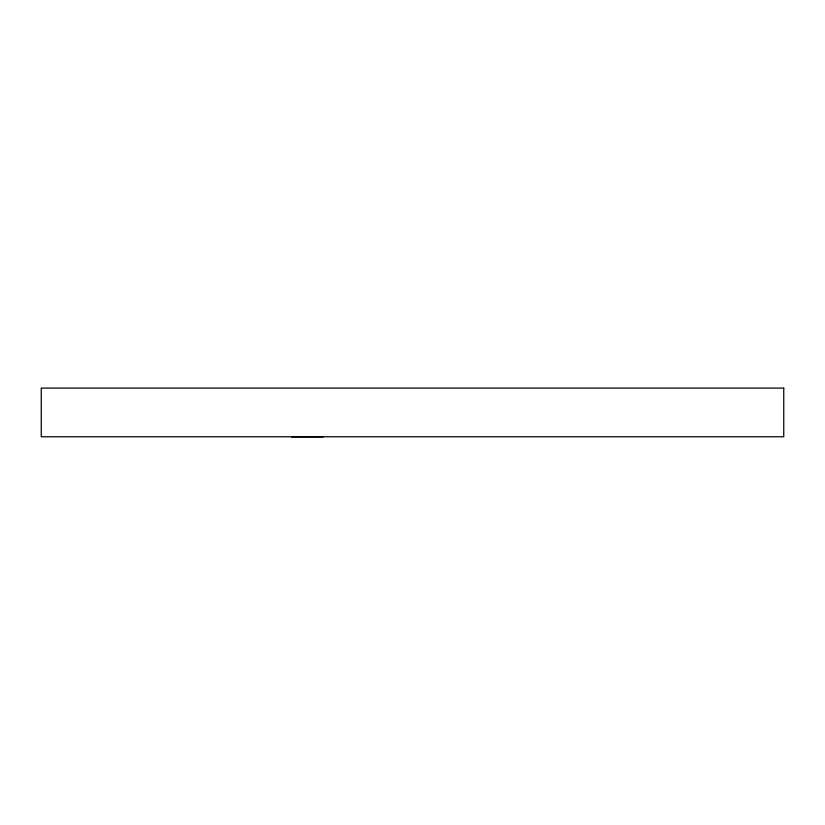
<?xml version="1.0" encoding="UTF-8"?>
<svg xmlns="http://www.w3.org/2000/svg" width="825" height="825" viewBox="0 0 825 825"><rect width="100%" height="100%" fill="white"/><g stroke="black" fill="none" stroke-linecap="round" stroke-linejoin="round"><path stroke-width="1.24" d="M291.545 436.899L323.142 436.899M783.75 388.101L41.25 388.101L41.25 436.776L783.75 436.776L783.75 388.101"/></g></svg>
